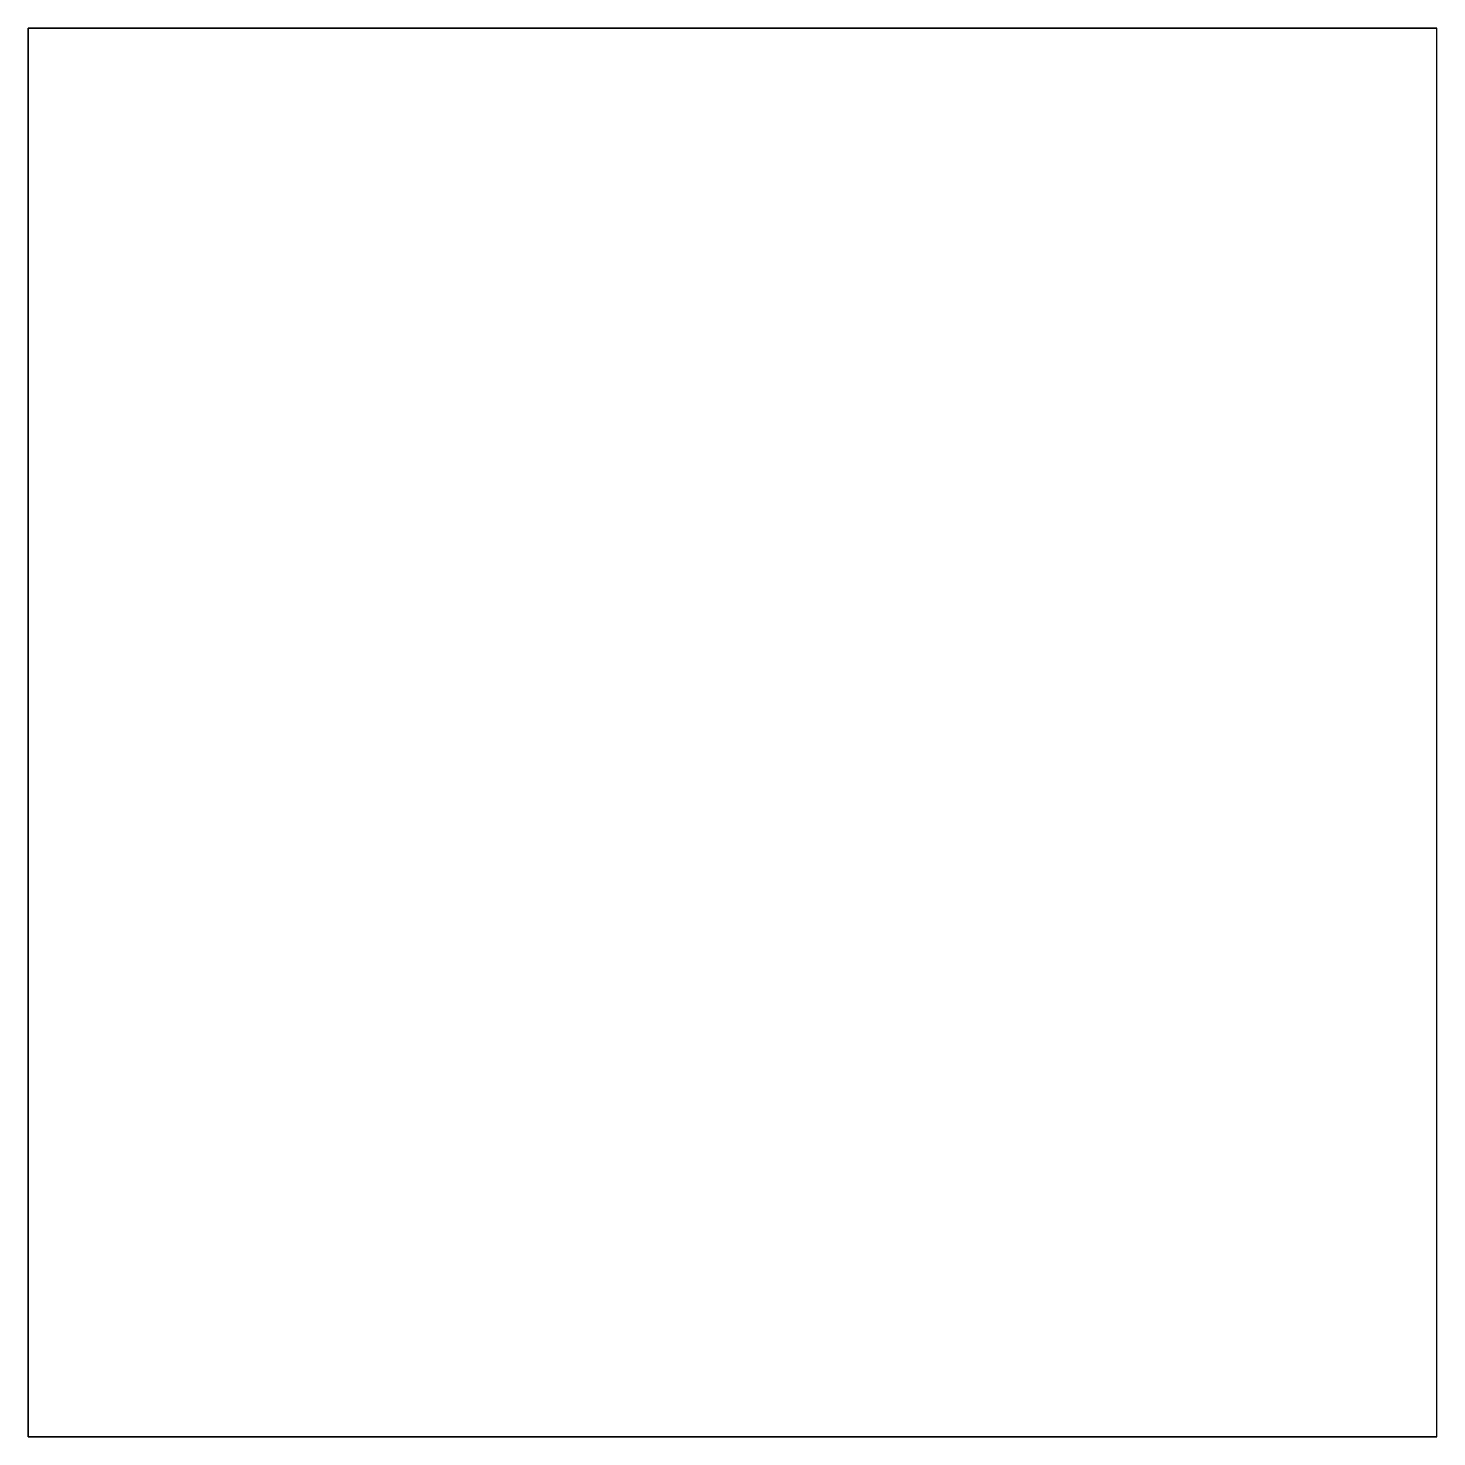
# Model space of a CAD drawing. Extents: x 1394 to 2094, y 1829 to 2529.
import ezdxf

# ---------------------------------------------------------------- set-up
doc = ezdxf.new("R2010")
doc.units = 0
doc.layers.get('0').update_dxf_attribs({"linetype": 'CONTINUOUS'})

msp = doc.modelspace()

# ---------------------------------------------------------------- linework, layer by layer
for p, q in [((2094.29, 2529.24), (1394.29, 2529.24)), ((1394.29, 2529.24), (1394.29, 1829.24)), ((1394.29, 1829.24, 100), (1394.29, 2529.24, 100)), ((1394.29, 2529.24, 100), (1394.29, 2529.24)), ((2094.29, 2529.24, 100), (1394.29, 2529.24, 100)), ((1394.29, 2529.24, 100), (2094.29, 2529.24)), ((2094.29, 1829.24), (2094.29, 2529.24)), ((2094.29, 1829.24, 100), (2094.29, 2529.24, 100)), ((2094.29, 2529.24), (2094.29, 2529.24, 100)), ((1394.29, 1829.24), (2094.29, 1829.24)), ((1394.29, 1829.24), (1394.29, 1829.24, 100)), ((2094.29, 1829.24, 100), (1394.29, 1829.24, 100)), ((1394.29, 1829.24, 100), (2094.29, 1829.24)), ((2094.29, 1829.24), (2094.29, 1829.24, 100))]:
    msp.add_line(p, q)

doc.saveas('drawing.dxf')
